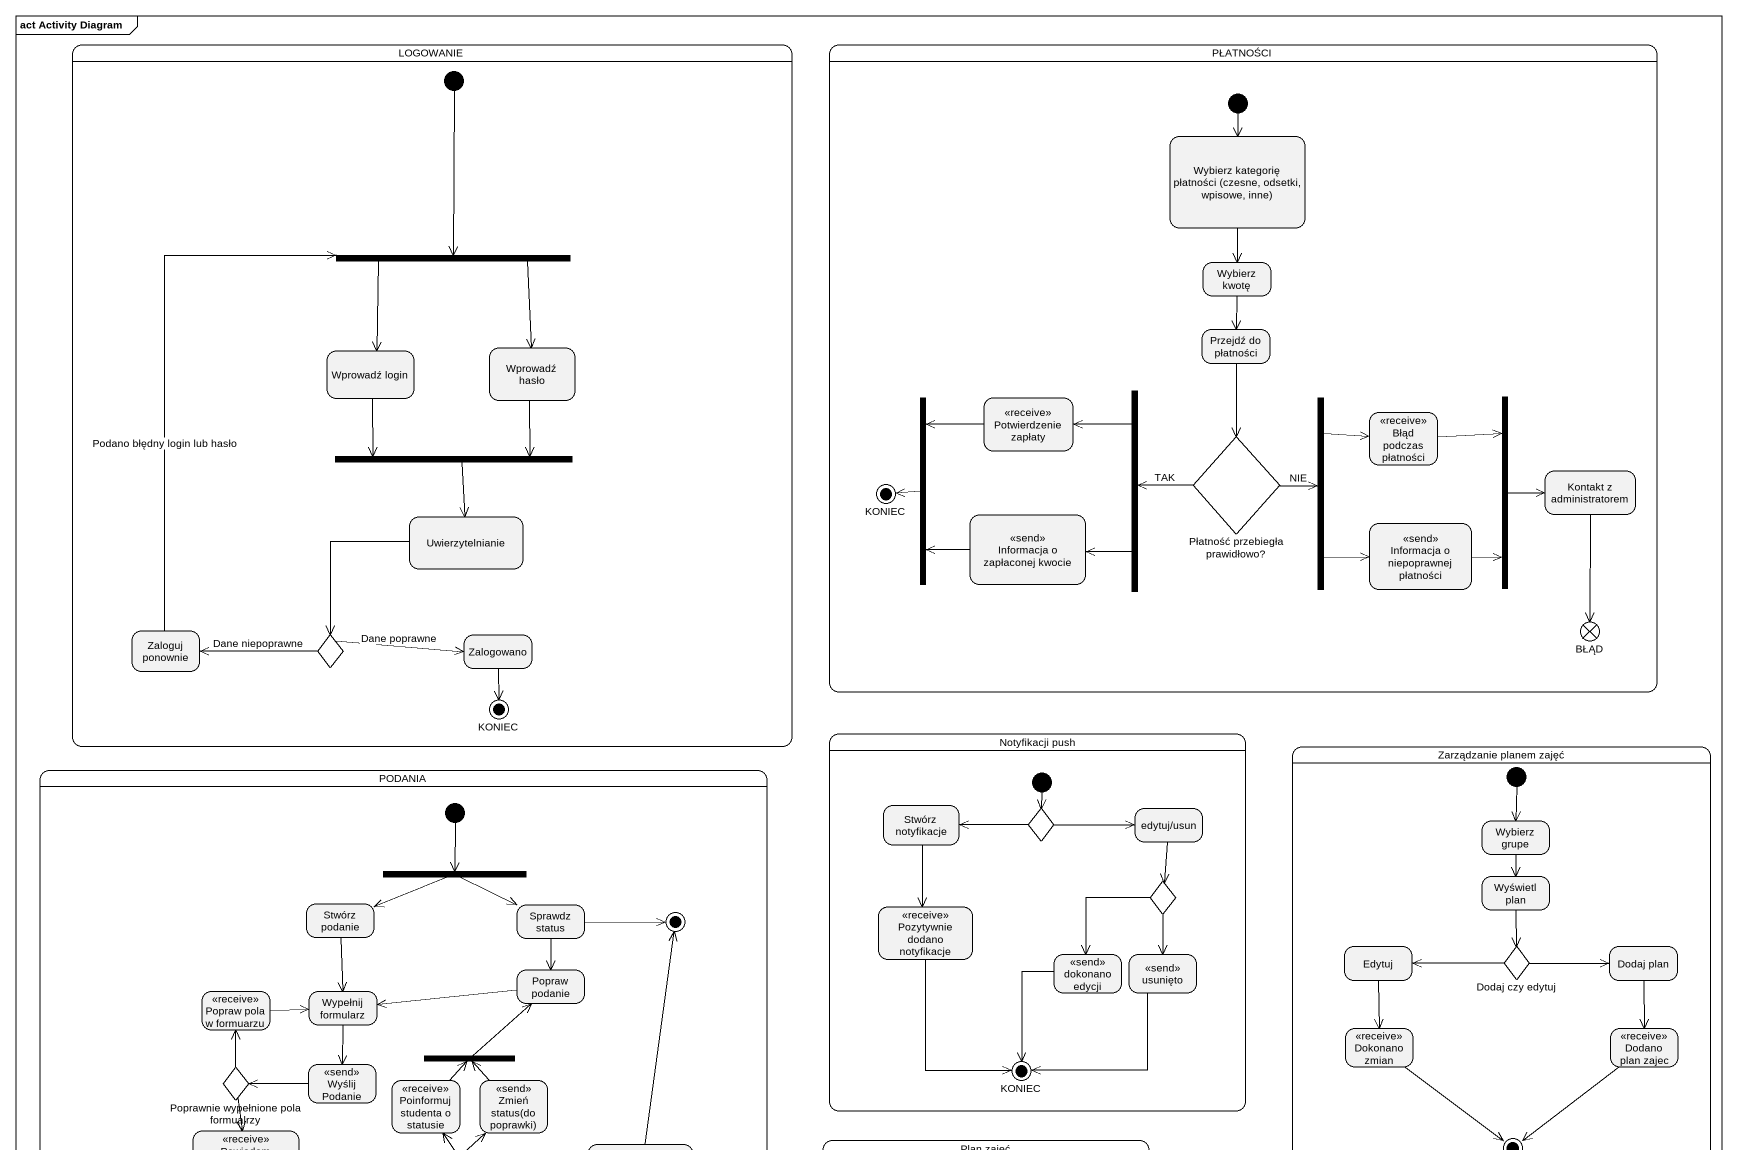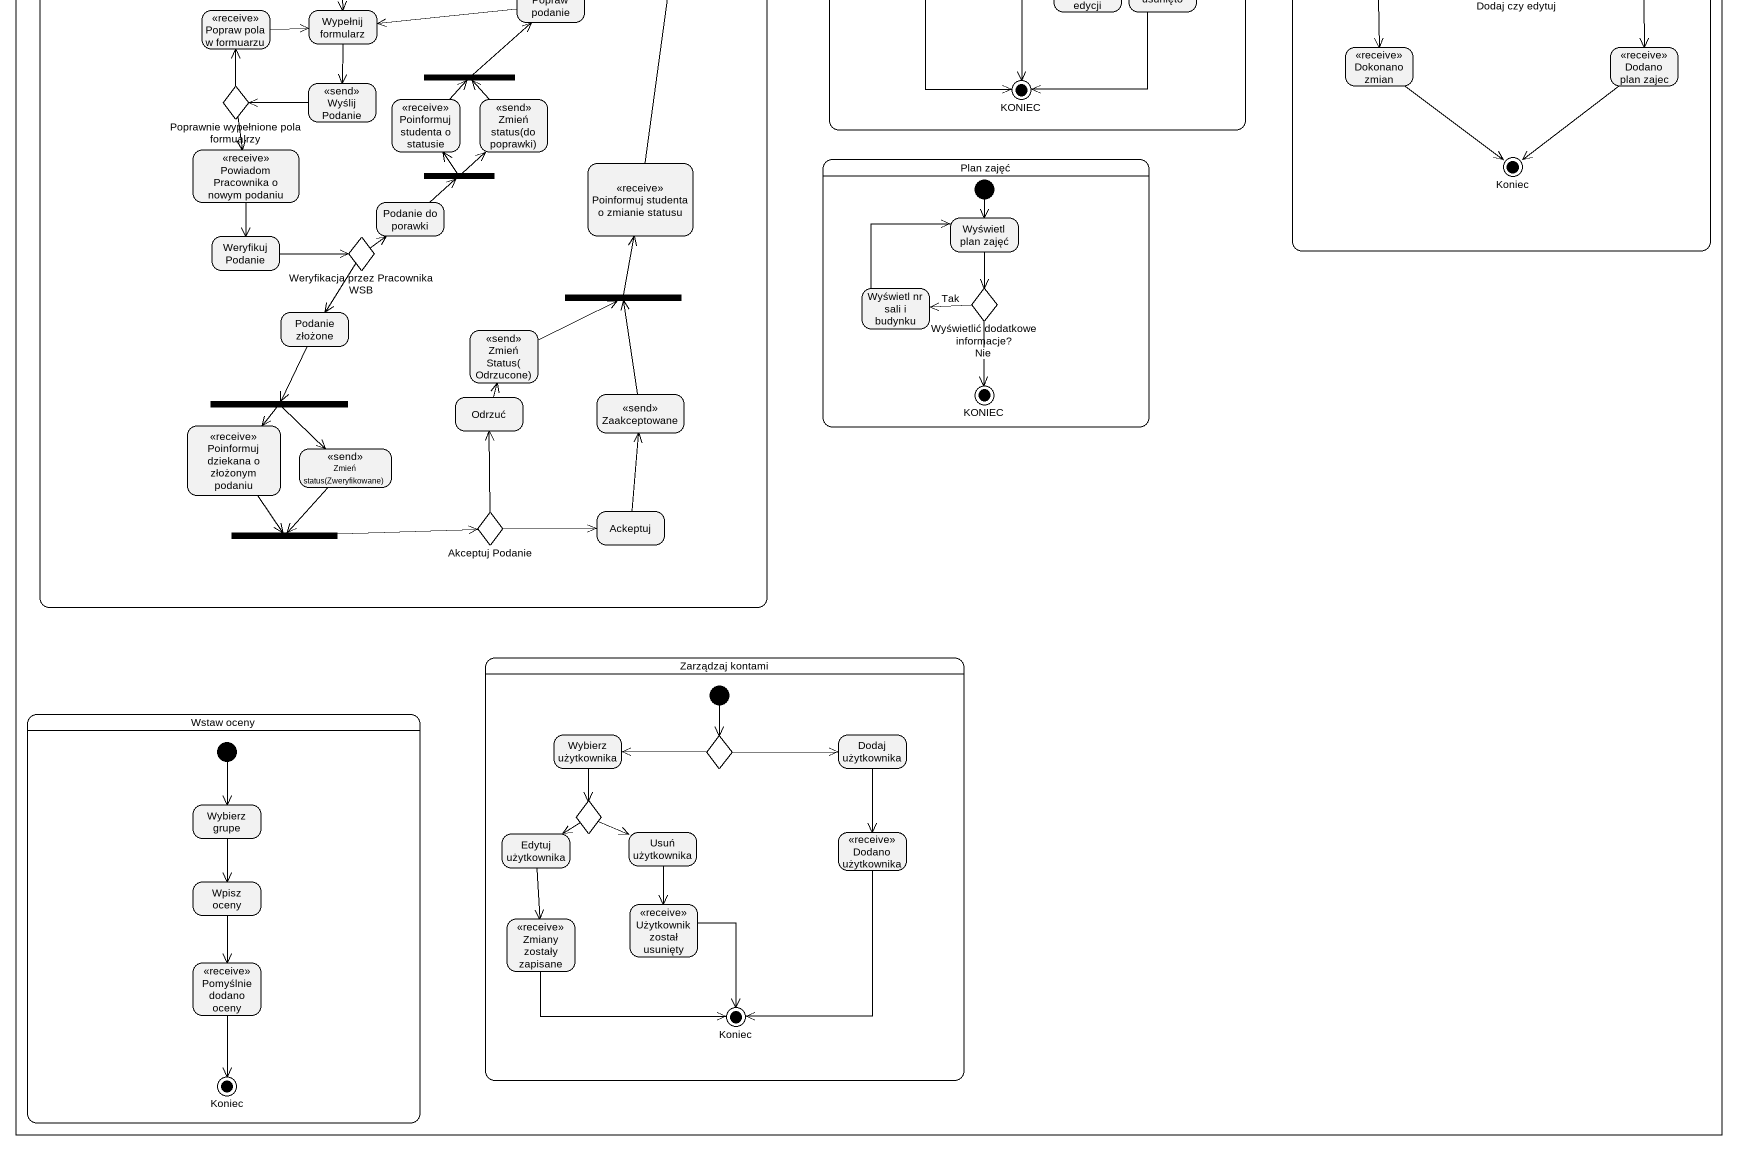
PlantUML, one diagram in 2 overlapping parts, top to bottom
@startuml
mainframe act Activity Diagram
hide empty description
state LOGOWANIE {
  state fork1 <<fork>>
  state "Wprowadź login" as Wprowadź_login
  state "Wprowadź hasło" as Wprowadź_hasło
  state fork6 <<join>>
  state Uwierzytelnianie
  state "Zaloguj ponownie" as Zaloguj_ponownie
  state choice1 <<choice>>
  state Zalogowano
  state "KONIEC" as KONIEC_2 <<end>>
  [*] --> fork1
}
state PŁATNOŚCI {
  state "Wybierz kategorię płatności (czesne, odsetki, wpisowe, inne)" as Wybierz_kategorię_płatności
  state "Wybierz kwotę" as Wybierz_kwotę
  state "Przejdź do płatności" as Przejdź_do_płatności
  state fork2 <<join>>
  state "Potwierdzenie zapłaty" as Potwierdzenie_zapłaty <<receive>>
  state fork3 <<fork>>
  state fork4 <<fork>>
  state fork5 <<join>>
  state "Płatność przebiegła prawidłowo?" as Płatność_przebiegła <<choice>>
  state "Błąd podczas płatności" as Błąd_podczas_płatności <<receive>>
  state KONIEC <<end>>
  state "Kontakt z administratorem" as Kontakt_z_administratorem
  state "Informacja o zapłaconej kwocie" as Informacja_o_zapłaconej <<send>>
  state "Informacja o niepoprawnej płatności" as Informacja_o_niepoprawnej <<send>>
  state BŁĄD <<end>>
  [*] --> Wybierz_kategorię_płatności
}
state "Notyfikacji push" as Notyfikacji_push {
  state "Stwórz notyfikacje" as Stwórz_notyfikacje
  state choice2 <<choice>>
  state "edytuj/usun" as edytuj_usun
  state choice3 <<choice>>
  state "Pozytywnie dodano notyfikacje" as Pozytywnie_dodano <<receive>>
  state "dokonano edycji" as dokonano_edycji <<send>>
  state usunięto <<send>>
  state "KONIEC" as KONIEC_3 <<end>>
  [*] --> choice2
}
state "Zarządzanie planem zajęć" as Zarządzanie_planem_zajęć {
  state "Wybierz grupe" as Wybierz_grupe
  state "Wyświetl plan" as Wyświetl_plan
  state Edytuj
  state "Dodaj czy edytuj" as Dodaj_czy_edytuj <<choice>>
  state "Dodaj plan" as Dodaj_plan
  state "Dokonano zmian" as Dokonano_zmian <<receive>>
  state "Dodano plan zajec" as Dodano_plan_zajec <<receive>>
  state Koniec <<end>>
  [*] --> Wybierz_grupe
}
state PODANIA {
  state fork7 <<fork>>
  state "Stwórz podanie" as Stwórz_podanie
  state "Sprawdz status" as Sprawdz_status
  state "Popraw podanie" as Popraw_podanie
  state "Popraw pola w formuarzu" as Popraw_pola_w_formuarzu <<receive>>
  state "Wypełnij formularz" as Wypełnij_formularz
  state fork8 <<join>>
  state "Poprawnie wypełnione pola formualrzy" as Poprawnie_wypełnione_pola <<choice>>
  state "Wyślij Podanie" as Wyślij_Podanie <<send>>
  state "Poinformuj studenta o statusie" as Poinformuj_studenta_o <<receive>>
  state "Zmień status(do poprawki)" as Zmień_status_do_poprawki <<send>>
  state "Powiadom Pracownika o nowym podaniu" as Powiadom_Pracownika_o_nowym <<receive>>
  state "Poinformuj studenta o zmianie statusu" as Poinformuj_studenta_o_2 <<receive>>
  state "Podanie do porawki" as Podanie_do_porawki
  state fork9 <<fork>>
  state "Weryfikuj Podanie" as Weryfikuj_Podanie
  state "Weryfikacja przez Pracownika WSB" as Weryfikacja_przez <<choice>>
  state fork10 <<join>>
  state "Podanie złożone" as Podanie_złożone
  state "Zmień Status(Odrzucone)" as Zmień_Status_Odrzucone <<send>>
  state "Poinformuj dziekana o złożonym podaniu" as Poinformuj_dziekana_o <<receive>>
  state fork11 <<fork>>
  state Odrzuć
  state Zaakceptowane <<send>>
  state "Zmień status(Zweryfikowane)" as Zmień_status_Zweryfikowane <<send>>
  state "Akceptuj Podanie" as Akceptuj_Podanie <<choice>>
  state Ackeptuj
  state fork12 <<join>>
  [*] --> fork7
  Sprawdz_status -right-> [*]
  Poinformuj_studenta_o_2 -up-> [*]
}
state "Plan zajęć" as Plan_zajęć {
  state "Wyświetl plan zajęć" as Wyświetl_plan_zajęć
  state "Wyświetl nr sali i budynku" as Wyświetl_nr_sali_i_budynku
  state "Wyświetlić dodatkowe informacje?" as Wyświetlić_dodatkowe <<choice>>
  state "KONIEC" as KONIEC_4 <<end>>
  [*] --> Wyświetl_plan_zajęć
}
state "Zarządzaj kontami" as Zarządzaj_kontami {
  state "Wybierz użytkownika" as Wybierz_użytkownika
  state choice4 <<choice>>
  state "Dodaj użytkownika" as Dodaj_użytkownika
  state choice5 <<choice>>
  state "Edytuj użytkownika" as Edytuj_użytkownika
  state "Usuń użytkownika" as Usuń_użytkownika
  state "Dodano użytkownika" as Dodano_użytkownika <<receive>>
  state "Użytkownik został usunięty" as Użytkownik_został_usunięty <<receive>>
  state "Zmiany zostały zapisane" as Zmiany_zostały_zapisane <<receive>>
  state "Koniec" as Koniec_2 <<end>>
  [*] --> choice4
}
state "Wstaw oceny" as Wstaw_oceny {
  state "Wybierz grupe" as Wybierz_grupe_2
  state "Wpisz oceny" as Wpisz_oceny
  state "Pomyślnie dodano oceny" as Pomyślnie_dodano_oceny <<receive>>
  state "Koniec" as Koniec_3 <<end>>
  [*] --> Wybierz_grupe_2
}
Wybierz_kategorię_płatności --> Wybierz_kwotę
fork1 --> Wprowadź_login
fork1 --> Wprowadź_hasło
Wybierz_kwotę --> Przejdź_do_płatności
Wprowadź_login --> fork6
Wprowadź_hasło --> fork6
Przejdź_do_płatności --> Płatność_przebiegła
fork2 -left-> KONIEC
Potwierdzenie_zapłaty --> fork2
fork3 -up-> Potwierdzenie_zapłaty
fork3 -left-> Informacja_o_zapłaconej
fork4 -up-> Błąd_podczas_płatności
fork4 --> Informacja_o_niepoprawnej
fork5 -right-> Kontakt_z_administratorem
Płatność_przebiegła -left-> fork3 : TAK
Płatność_przebiegła -right-> fork4 : NIE
Błąd_podczas_płatności -right-> fork5
fork6 --> Uwierzytelnianie
Kontakt_z_administratorem --> BŁĄD
Uwierzytelnianie --> choice1
Informacja_o_zapłaconej -left-> fork2
Informacja_o_niepoprawnej -up-> fork5
Zaloguj_ponownie -up-> fork1 : Podano błędny login lub hasło
choice1 -left-> Zaloguj_ponownie : Dane niepoprawne
choice1 -right-> Zalogowano : Dane poprawne
Zalogowano --> KONIEC_2
Stwórz_notyfikacje --> Pozytywnie_dodano
choice2 -left-> Stwórz_notyfikacje
choice2 -right-> edytuj_usun
edytuj_usun --> choice3
Wybierz_grupe --> Wyświetl_plan
fork7 -left-> Stwórz_podanie
fork7 -right-> Sprawdz_status
choice3 --> dokonano_edycji
choice3 --> usunięto
Wyświetl_plan --> Dodaj_czy_edytuj
Stwórz_podanie --> Wypełnij_formularz
Sprawdz_status --> Popraw_podanie
Pozytywnie_dodano --> KONIEC_3
Popraw_podanie -left-> Wypełnij_formularz
dokonano_edycji --> KONIEC_3
usunięto --> KONIEC_3
Edytuj --> Dokonano_zmian
Dodaj_czy_edytuj -left-> Edytuj
Dodaj_czy_edytuj -right-> Dodaj_plan
Dodaj_plan --> Dodano_plan_zajec
Popraw_pola_w_formuarzu -right-> Wypełnij_formularz
Wypełnij_formularz --> Wyślij_Podanie
fork8 -up-> Popraw_podanie
Dokonano_zmian --> Koniec
Dodano_plan_zajec --> Koniec
Poprawnie_wypełnione_pola -up-> Popraw_pola_w_formuarzu
Poprawnie_wypełnione_pola --> Powiadom_Pracownika_o_nowym
Wyślij_Podanie -left-> Poprawnie_wypełnione_pola
Poinformuj_studenta_o -up-> fork8
Zmień_status_do_poprawki -up-> fork8
Powiadom_Pracownika_o_nowym --> Weryfikuj_Podanie
Podanie_do_porawki -up-> fork9
fork9 -up-> Poinformuj_studenta_o
fork9 -up-> Zmień_status_do_poprawki
Weryfikuj_Podanie -right-> Weryfikacja_przez
Weryfikacja_przez -up-> Podanie_do_porawki
Weryfikacja_przez --> Podanie_złożone
Wyświetl_plan_zajęć --> Wyświetlić_dodatkowe
fork10 -up-> Poinformuj_studenta_o_2
Wyświetl_nr_sali_i_budynku -up-> Wyświetl_plan_zajęć
Wyświetlić_dodatkowe -left-> Wyświetl_nr_sali_i_budynku : Tak
Wyświetlić_dodatkowe --> KONIEC_4 : Nie
Podanie_złożone --> fork11
Zmień_Status_Odrzucone -right-> fork10
Poinformuj_dziekana_o --> fork12
fork11 --> Poinformuj_dziekana_o
fork11 --> Zmień_status_Zweryfikowane
Odrzuć -up-> Zmień_Status_Odrzucone
Zaakceptowane -up-> fork10
Zmień_status_Zweryfikowane --> fork12
Akceptuj_Podanie -up-> Odrzuć
Akceptuj_Podanie -right-> Ackeptuj
Ackeptuj -up-> Zaakceptowane
fork12 -right-> Akceptuj_Podanie
Wybierz_użytkownika --> choice5
choice4 -left-> Wybierz_użytkownika
choice4 -right-> Dodaj_użytkownika
Dodaj_użytkownika --> Dodano_użytkownika
Wybierz_grupe_2 --> Wpisz_oceny
choice5 --> Edytuj_użytkownika
choice5 -right-> Usuń_użytkownika
Edytuj_użytkownika --> Zmiany_zostały_zapisane
Usuń_użytkownika --> Użytkownik_został_usunięty
Dodano_użytkownika --> Koniec_2
Wpisz_oceny --> Pomyślnie_dodano_oceny
Użytkownik_został_usunięty --> Koniec_2
Zmiany_zostały_zapisane -right-> Koniec_2
Pomyślnie_dodano_oceny --> Koniec_3
@enduml
